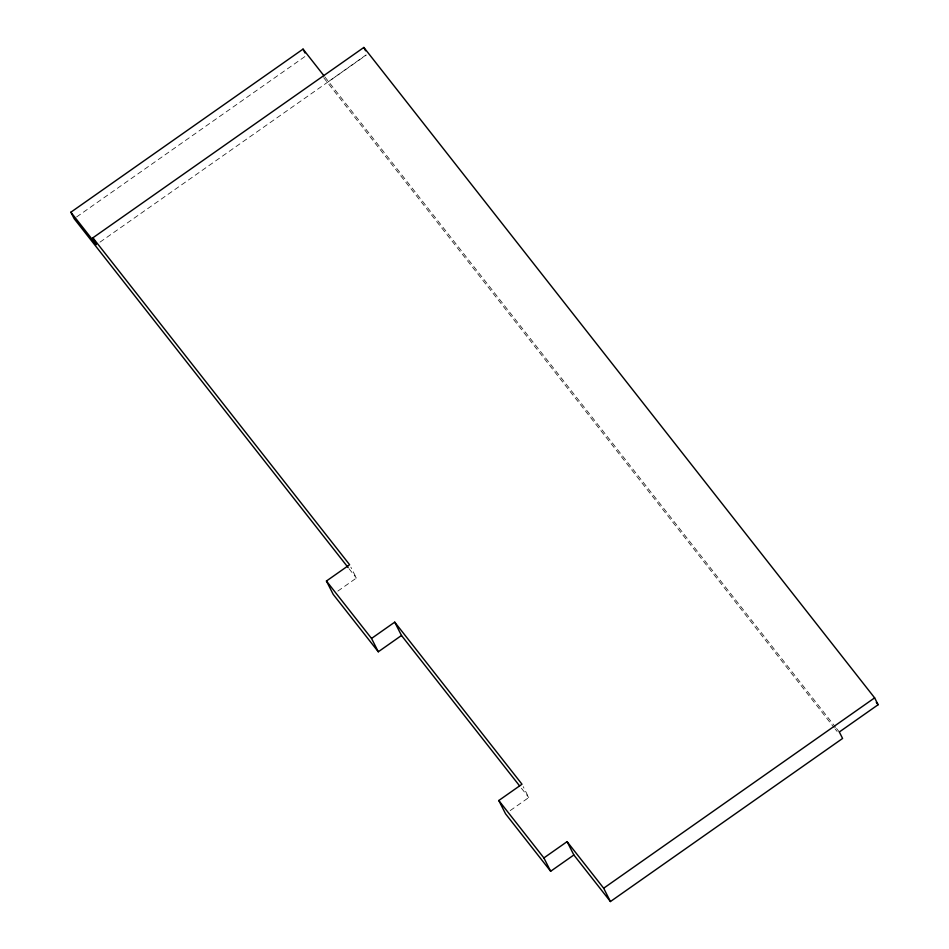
<?xml version="1.0" encoding="UTF-8"?>
<svg xmlns="http://www.w3.org/2000/svg" width="949" height="949" viewBox="0 0 949 949"><rect width="100%" height="100%" fill="white"/><g stroke="black" fill="none" stroke-linecap="round" stroke-linejoin="round"><path stroke-width="0.71" stroke-dasharray="4.75 3.56" d="M328.532 81.578L366.065 54.947M76.572 216.977L306.313 55.576M100.001 242.137L366.124 55.172M337.832 591.097L356.385 578.06L350.857 567.158M510.206 810.588L528.759 797.551L523.219 786.638M324.89 76.94L835.654 727.325M836.567 728.488L839.319 731.987M323.704 77.723L834.361 727.966M835.274 729.129L837.101 731.454M349.078 568.759L356.385 578.06M521.428 788.228L528.759 797.551"/><path stroke-width="1.42" d="M348.164 567.597L74.152 218.673L70.878 212.208L303.039 49.111L323.977 75.79M70.878 212.208L96.371 244.676L92.895 237.808L363.858 47.45L874.634 697.859L878.122 704.727L839.319 731.987L842.593 738.452L610.432 901.55L573.86 854.978L567.087 841.644L543.896 857.932L550.657 871.265L573.86 854.978M378.295 651.785L371.534 638.452L394.725 622.153L401.486 635.486L378.295 651.785L333.194 594.359L326.432 581.025L349.623 564.726L92.895 237.808M550.657 871.265L505.568 813.839L498.794 800.505L521.997 784.218L394.725 622.153M610.432 901.55L603.671 888.217L874.634 697.859M876.295 702.39L878.122 704.727M567.087 841.644L603.671 888.217M401.486 635.486L519.601 785.891M326.432 581.025L371.534 638.452M498.794 800.505L543.896 857.932M363.858 47.45L365.543 50.783M303.039 49.111L305.009 52.99"/></g></svg>
